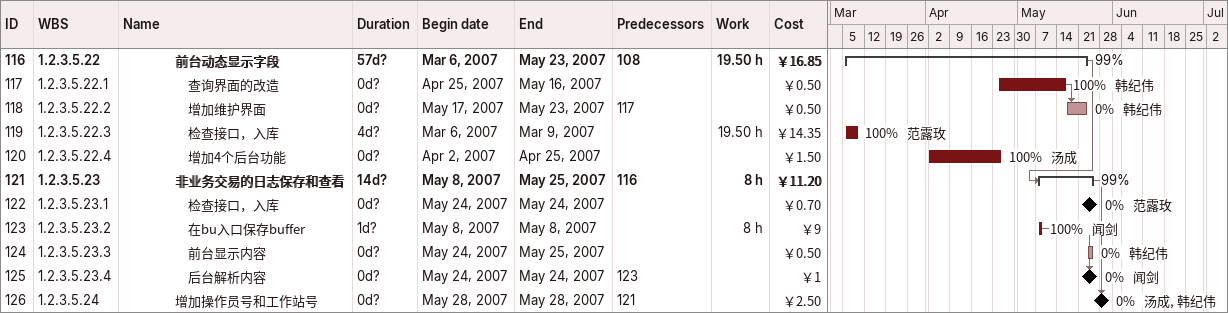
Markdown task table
| ID | WBS | Task | Duration | Start | Finish | Predecessors | Resources | % complete | Work (h) | Cost (￥) |
|---|---|---|---|---|---|---|---|---|---|---|
| 116 | 1.2.3.5.22 | **前台动态显示字段** | 57d? | 2007-03-06 | 2007-05-23 | 108 |  | 99 | 19.50 | 16.85 |
| 117 | 1.2.3.5.22.1 | 查询界面的改造 | 0d? | 2007-04-25 | 2007-05-16 |  | 韩纪伟 | 100 |  | 0.50 |
| 118 | 1.2.3.5.22.2 | 增加维护界面 | 0d? | 2007-05-17 | 2007-05-23 | 117 | 韩纪伟 | 0 |  | 0.50 |
| 119 | 1.2.3.5.22.3 | 检查接口，入库 | 4d? | 2007-03-06 | 2007-03-09 |  | 范露玫 | 100 | 19.50 | 14.35 |
| 120 | 1.2.3.5.22.4 | 增加4个后台功能 | 0d? | 2007-04-02 | 2007-04-25 |  | 汤成 | 100 |  | 1.50 |
| 121 | 1.2.3.5.23 | **非业务交易的日志保存和查看** | 14d? | 2007-05-08 | 2007-05-25 | 116 |  | 99 | 8 | 11.20 |
| 122 | 1.2.3.5.23.1 | 检查接口，入库 | 0d? | 2007-05-24 | 2007-05-24 |  | 范露玫 | 0 |  | 0.70 |
| 123 | 1.2.3.5.23.2 | 在bu入口保存buffer | 1d? | 2007-05-08 | 2007-05-08 |  | 闻剑 | 100 | 8 | 9 |
| 124 | 1.2.3.5.23.3 | 前台显示内容 | 0d? | 2007-05-24 | 2007-05-25 |  | 韩纪伟 | 0 |  | 0.50 |
| 125 | 1.2.3.5.23.4 | 后台解析内容 | 0d? | 2007-05-24 | 2007-05-24 | 123 | 闻剑 | 0 |  | 1 |
| 126 | 1.2.3.5.24 | 增加操作员号和工作站号 | 0d? | 2007-05-28 | 2007-05-28 | 121 | 汤成, 韩纪伟 | 0 |  | 2.50 |
